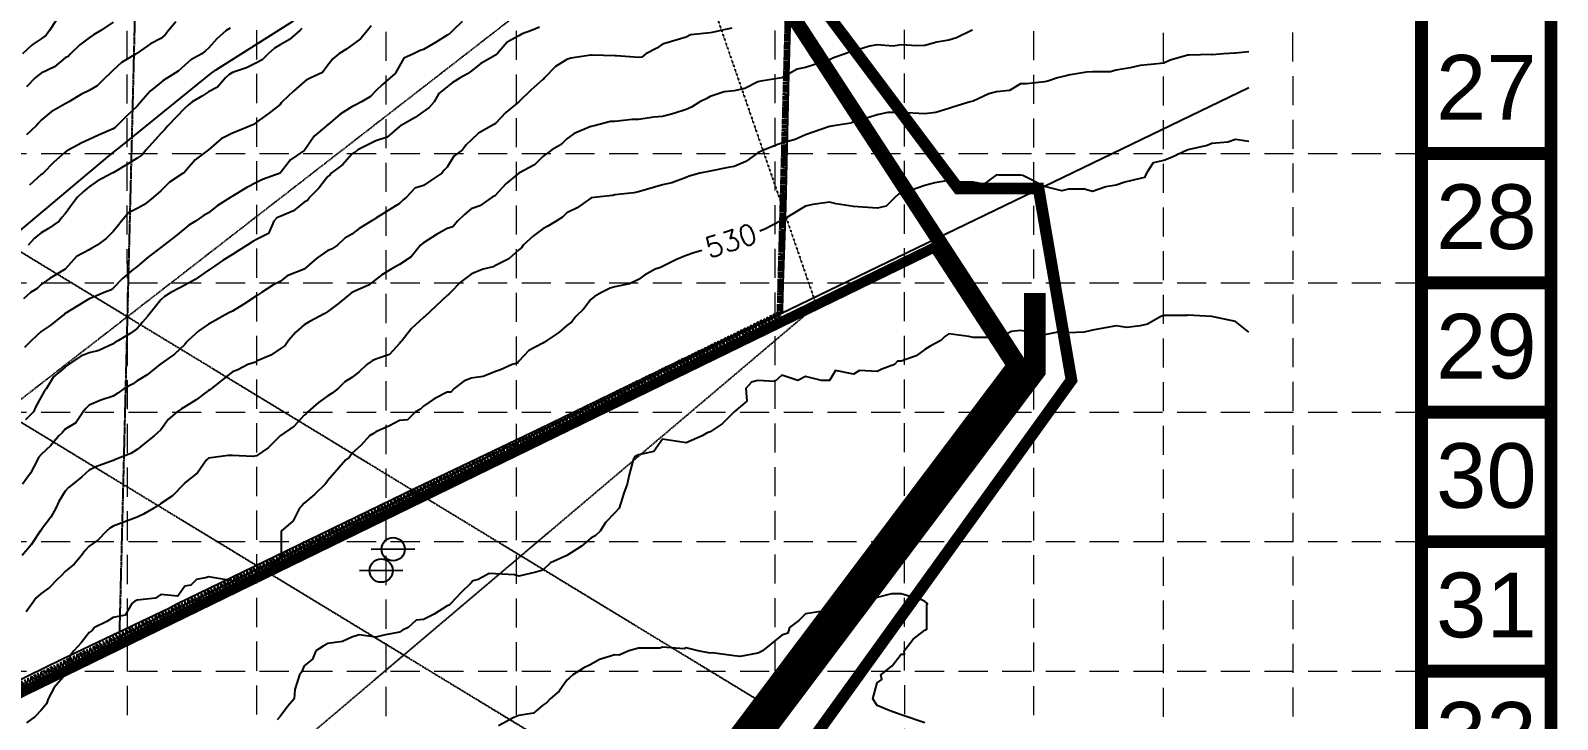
# Model space of a CAD drawing. Header units: inches. Extents: x 8135 to 11700, y -938 to 4760.
# Drawn here: x 10652 to 11700, y 1878 to 2351 of the extents above; entities that cross this region are included whole.
import ezdxf
from ezdxf.enums import TextEntityAlignment as Align

# ---------------------------------------------------------------- set-up
doc = ezdxf.new("R2010")
doc.units = ezdxf.units.IN
doc.header["$MEASUREMENT"] = 0
for name, pattern in [('DASHED', [0.75, 0.5, -0.25]), ('DASHED2', [0.375, 0.25, -0.125]), ('DOT2', [0.125, 0, -0.125]), ('HIDDEN', [0.375, 0.25, -0.125]), ('HIDDEN2', [0.1875, 0.125, -0.0625]), ('PHANTOM', [2.5, 1.25, -0.25, 0.25, -0.25, 0.25, -0.25])]:
    doc.linetypes.add(name, pattern=pattern)
for name, color, linetype in [('537-CONTOUR', 6, 'Continuous'), ('ADJ', 11, 'Continuous'), ('BASE', 7, 'Continuous'), ('BNDY', 1, 'PHANTOM'), ('BNDY-TO-UTRWD', 1, 'PHANTOM'), ('DIM', 4, 'Continuous'), ('EC', 35, 'DASHED'), ('ESMT', 7, 'HIDDEN'), ('ESMT 1022-369', 7, 'HIDDEN'), ('EXCAVATION-LIMITS-W&M', 3, 'DOT2'), ('FENCE', 8, 'FENCELINE3'), ('FINAL-REMEDIATION-2-27-07', 31, 'HIDDEN2'), ('GRID', 254, 'HIDDEN'), ('HATCH-1', 150, 'DASHED2'), ('LIMITS OF DISTURBANCE', 1, 'HIDDEN'), ('PH1-BNDY', 1, 'PHANTOM'), ('PRO-SILT FENCE', 8, 'DASHED2'), ('XELEC', 7, 'DASHED')]:
    doc.layers.add(name, color=color, linetype=linetype)
doc.styles.get("Standard").update_dxf_attribs({"font": 'ARIAL.TTF'})
doc.styles.add('Style-simple', font='simple.shx')
doc.linetypes.add('FENCELINE3', pattern='A,0.8,-0.1,["X",Standard,S=0.1,R=0,X=-0.05,Y=-0.05],-0.1', length=1)

# ---------------------------------------------------------------- blocks, each defined once
blk = doc.blocks.new('pp')
at = {"linetype": 'Continuous'}
blk.add_line((1.87, 0), (-1.87, 0), dxfattribs=at)
blk.add_circle((0, 0), 1, dxfattribs=at)

msp = doc.modelspace()

# ---------------------------------------------------------------- linework, layer by layer
at = {"layer": '537-CONTOUR', "elevation": 537, "flags": 128}
msp.add_lwpolyline([(10625.4, 2198.3), (10691.8, 2253.9), (10702.9, 2263.2), (10703.8, 2263.9), (10718.1, 2275.5), (10775.2, 2321.6), (10778.6, 2324.2), (10832.1, 2358)], dxfattribs=at)
at = {"layer": 'ADJ'}
msp.add_lwpolyline([(11166.2, 2156.8), (11488.1, 2312.2)], dxfattribs=at)
at = {"layer": 'BASE', "const_width": 8.89}
for points in [[(11695.6, -933.2), (11695.6, 4756), (8139.9, 4756), (8139.9, -933.2)], [(11606.7, -844.3), (11606.7, 4667.1), (8228.8, 4667.1), (8228.8, -844.3)]]:
    msp.add_lwpolyline(points, close=True, dxfattribs=at)
for points in [[(11695.6, 2267), (11606.7, 2267)], [(11695.6, 2178.1), (11606.7, 2178.1)], [(11695.6, 2089.2), (11606.7, 2089.2)], [(11695.6, 2000.3), (11606.7, 2000.3)], [(11695.6, 1911.4), (11606.7, 1911.4)]]:
    msp.add_lwpolyline(points, dxfattribs=at)
at = {"layer": 'BNDY', "lineweight": 200}
for p, q in [((11166.2, 2156.8), (11194.1, 3188.8)), ((10596.1, 1878.3), (11166.2, 2156.8))]:
    msp.add_line(p, q, dxfattribs=at)
at = {"layer": 'BNDY-TO-UTRWD'}
for p, q in [((10712.7, 1935.3), (10744.2, 3200)), ((11166.2, 2156.8), (11194.1, 3188.8)), ((10712.7, 1935.3), (11166.2, 2156.8))]:
    msp.add_line(p, q, dxfattribs=at)
at = {"layer": 'DIM', "color": 1, "linetype": 'PHANTOM'}
msp.add_line((10712.7, 1935.3), (10744.2, 3200), dxfattribs=at)
at = {"layer": 'EC', "color": 35, "linetype": 'Continuous'}
for p, q in [((10836.5, 2351.4, 537), (10829.4, 2345.2, 537)), ((10837.9, 2352.9, 537), (10836.5, 2351.4, 537)), ((10819, 2339.3, 537), (10814.6, 2335.4, 537)), ((10822.9, 2341.7, 537), (10819, 2339.3, 537)), ((10829.4, 2345.2, 537), (10822.9, 2341.7, 537)), ((10806.7, 2329.3, 537), (10799.9, 2325.7, 537)), ((10810.6, 2331.4, 537), (10806.7, 2329.3, 537)), ((10814.6, 2335.4, 537), (10810.6, 2331.4, 537)), ((10785.3, 2318.9, 537), (10780, 2312.6, 537)), ((10788, 2321.1, 537), (10785.3, 2318.9, 537)), ((10790.2, 2322.6, 537), (10788, 2321.1, 537)), ((10799.9, 2325.7, 537), (10790.2, 2322.6, 537)), ((10773.7, 2309.4, 537), (10769.7, 2306.5, 537)), ((10780, 2312.6, 537), (10773.7, 2309.4, 537)), ((10757.4, 2298.2, 537), (10745.9, 2285.9, 537)), ((10759.7, 2300.1, 537), (10757.4, 2298.2, 537)), ((10762.5, 2302.4, 537), (10759.7, 2300.1, 537)), ((10769.7, 2306.5, 537), (10762.5, 2302.4, 537)), ((10745.9, 2285.9, 537), (10743.6, 2283.2, 537)), ((10740.9, 2280.7, 537), (10731, 2269.4, 537)), ((10743.6, 2283.2, 537), (10740.9, 2280.7, 537)), ((10728.1, 2266, 537), (10724.7, 2263.7, 537)), ((10731, 2269.4, 537), (10728.1, 2266, 537)), ((10718.2, 2259.7, 537), (10708.2, 2253.7, 537)), ((10724.7, 2263.7, 537), (10718.2, 2259.7, 537)), ((10691.7, 2244, 537), (10687.8, 2240.8, 537)), ((10697.2, 2247.9, 537), (10691.7, 2244, 537)), ((10707.5, 2253.4, 537), (10697.2, 2247.9, 537)), ((10708, 2253.6, 537), (10707.5, 2253.4, 537)), ((10708.2, 2253.7, 537), (10708, 2253.6, 537)), ((10683.8, 2236.9, 537), (10680.1, 2232.1, 537)), ((10687.8, 2240.8, 537), (10683.8, 2236.9, 537)), ((10672.9, 2222.9, 537), (10671.2, 2220.4, 537)), ((10675.4, 2225.5, 537), (10672.9, 2222.9, 537)), ((10680.1, 2232.1, 537), (10675.4, 2225.5, 537)), ((10658.9, 2212.5, 537), (10654.2, 2208.7, 537)), ((10663.8, 2215.5, 537), (10658.9, 2212.5, 537)), ((10671.2, 2220.4, 537), (10663.8, 2215.5, 537)), ((10654.2, 2208.7, 537), (10649.8, 2203.9, 537))]:
    msp.add_line(p, q, dxfattribs=at)
at = {"layer": 'EC', "color": 35, "linetype": 'Continuous', "flags": 128}
for points, elevation in [([(11298.4, 2351.7), (11297.7, 2351.4), (11287.3, 2346.5), (11282.2, 2344.7), (11273.9, 2343.4), (11265.7, 2341.1), (11260.1, 2340.9), (11249.4, 2341.5), (11243.9, 2340.7), (11232.9, 2341.7), (11227.7, 2340.6), (11216.7, 2337.3), (11214.9, 2337.1), (11210.8, 2335.4), (11203, 2332.6), (11200.2, 2331.4), (11183.7, 2326), (11177.9, 2324.8), (11167.4, 2318.9), (11153.1, 2316.7), (11150.9, 2316.1), (11141.9, 2311.6), (11134.7, 2309.9), (11127.9, 2309.2), (11118.2, 2306.2), (11115.9, 2304.7), (11111.2, 2302.4), (11105.3, 2298.8), (11101.7, 2297.2), (11093.2, 2294.5), (11085.4, 2292.3), (11079.5, 2291.8), (11068.9, 2290.3), (11064.7, 2290.2), (11052.7, 2289), (11049.7, 2288.9), (11038.5, 2285.9), (11036.5, 2285.6), (11036.2, 2285.4), (11024.9, 2280.6), (11019.7, 2277.1), (11016, 2273.2), (11009.6, 2269.4), (11003.4, 2264.8), (10997.5, 2259.1), (10986.9, 2253.4), (10977.8, 2246.1), (10970.7, 2238.4), (10969.8, 2237.7), (10968.5, 2236.9), (10960.1, 2231), (10954.2, 2228.9), (10949.6, 2225), (10944.8, 2220.4), (10941.4, 2216.6), (10937.7, 2215.5), (10930.3, 2211.4), (10921.4, 2205.5), (10920.4, 2204.9), (10919.4, 2203.9), (10912.8, 2196), (10904.9, 2190.8), (10902.8, 2189.5), (10899.1, 2187.4), (10892.7, 2183.5), (10888.7, 2180.5), (10883.5, 2176.4), (10872.2, 2171.4), (10863.1, 2164), (10855.7, 2158.3), (10853.6, 2157), (10842.9, 2151.4), (10839.4, 2149.2), (10833.7, 2144.1), (10828.6, 2138.4), (10826.3, 2135), (10822.9, 2132.7), (10816.6, 2128.3), (10806.7, 2124.3), (10805.2, 2123.4), (10800.8, 2121.9), (10793.8, 2118.3), (10790.2, 2117), (10775.7, 2105.4), (10774.6, 2104.5), (10773.7, 2104.1), (10765.2, 2097.8), (10757.4, 2093), (10755.2, 2091.6), (10752.3, 2089.4), (10746, 2084.3), (10740.9, 2077.2), (10738.8, 2075), (10736.5, 2072.9), (10729.7, 2067.8), (10724.7, 2063.7), (10720.3, 2060.8), (10709.2, 2056.4), (10708.5, 2056.1), (10708.2, 2056), (10696.4, 2051.7), (10691.7, 2049.3), (10686.8, 2044.9), (10680.5, 2039.9), (10677.7, 2037.6), (10675.4, 2035), (10671, 2027.8), (10668.8, 2023.4), (10665.5, 2017.1), (10658.9, 2008.4), (10658.5, 2007.8), (10658.1, 2007.4), (10651.9, 1998.1), (10645.7, 1990.9)], 532), ([(10668.9, 2358), (10664.6, 2351.4), (10662.3, 2348.2), (10658.9, 2345.7), (10652.6, 2341.6), (10645.9, 2335.4)], 541), ([(11133, 2353.1), (11125.5, 2351.4), (11119.5, 2350.1), (11118.2, 2349.9), (11104.8, 2348.4), (11101.7, 2346.8), (11085.4, 2342.1), (11081.5, 2339.3), (11074.1, 2335.4), (11071.2, 2333.1), (11068.9, 2332.9), (11054, 2334), (11052.7, 2334.1), (11037.1, 2334.5), (11036.2, 2334.6), (11022.6, 2332.5), (11019.7, 2331.6), (11012, 2326.7), (11004.5, 2318.9), (11004, 2318.3), (11003.4, 2317.8), (10995.2, 2310.7), (10986.9, 2302.4), (10977.8, 2295.2), (10970.7, 2287.6), (10969.7, 2286.9), (10959.1, 2281), (10954.2, 2276), (10950.7, 2272.8), (10948.1, 2269.4), (10942.3, 2265), (10937.7, 2257.6), (10935.6, 2255.4), (10933.9, 2253.4), (10926.3, 2248.4), (10921.4, 2244.9), (10915.3, 2243.1), (10909.8, 2236.9), (10907.1, 2234.8), (10904.9, 2232.7), (10888.7, 2222.5), (10887.4, 2221.7), (10885.5, 2220.4), (10877.2, 2215.4), (10872.2, 2211.6), (10867.4, 2208.7), (10862.3, 2203.9), (10858.3, 2201.3), (10855.7, 2200.4), (10848.1, 2195.1), (10839.4, 2187.4), (10827.7, 2182.8), (10822.9, 2179.1), (10817.9, 2176.4), (10810.2, 2171.4), (10806.7, 2169.1), (10798.1, 2163.5), (10790.2, 2158.7), (10787.7, 2157.4), (10783, 2154.9), (10777.1, 2151.5), (10773.7, 2149.8), (10767, 2145.1), (10759.8, 2138.4), (10758.6, 2137.3), (10757.4, 2135.8), (10750.4, 2129), (10740.9, 2122.4), (10740.7, 2122.1), (10740.4, 2121.9), (10731.6, 2114.9), (10724.7, 2110.8), (10721.5, 2108.6), (10715.8, 2105.4), (10711.4, 2102.3), (10708.2, 2100.2), (10699.9, 2097.4), (10691.7, 2094), (10689.4, 2091.7), (10687.7, 2089.4), (10682.7, 2082), (10675.4, 2077.5), (10673.2, 2075.1), (10671, 2072.9), (10665.4, 2066.4), (10658.9, 2060.1), (10657.1, 2058.2), (10656.3, 2056.4), (10651.6, 2047.4), (10646, 2039.9)], 533), ([(10885.4, 2354.7), (10882.8, 2351.4), (10878.1, 2345.7), (10872.2, 2341.4), (10868.7, 2338.8), (10863.3, 2335.4), (10859.2, 2331.9), (10855.7, 2327.7), (10851.9, 2322.7), (10844.1, 2318.9), (10840.9, 2317.4), (10839.4, 2316.2), (10832, 2309.8), (10824.4, 2302.4), (10823.7, 2301.7), (10822.9, 2300.5), (10814.8, 2294.2), (10806.7, 2288.4), (10805.4, 2287.2), (10802.5, 2285.9), (10793.6, 2282.4), (10790.2, 2281), (10782.5, 2277.1), (10773.7, 2269.4), (10764.5, 2262.5), (10757.4, 2254.4), (10757, 2253.9), (10756.4, 2253.4), (10747, 2247.3), (10740.9, 2241.3), (10736, 2236.9), (10729.8, 2231.8), (10724.7, 2229.1), (10718.8, 2226.3), (10713.9, 2220.4), (10711.4, 2217.2), (10708.2, 2213.3), (10703.5, 2208.6), (10697.2, 2203.9), (10693.7, 2201.9), (10691.7, 2200.7), (10683.1, 2196.1), (10675.4, 2187.4), (10665.1, 2181.4), (10658.9, 2176.9), (10656, 2174.3), (10651.6, 2171.4), (10646.8, 2167.2)], 536), ([(10948, 2357.6), (10941.5, 2351.4), (10939.6, 2349.5), (10937.7, 2348.3), (10929.7, 2343.3), (10921.4, 2338.4), (10919.1, 2337.7), (10914.4, 2335.4), (10907.8, 2332.5), (10904.9, 2327.2), (10902, 2321.9), (10898.4, 2318.9), (10893.2, 2314.3), (10888.7, 2309.9), (10885, 2306.1), (10878.8, 2302.4), (10874.4, 2300.2), (10872.2, 2299), (10864.2, 2293.9), (10855.7, 2286.7), (10855.2, 2286.4), (10854.8, 2285.9), (10846.4, 2278.8), (10839.8, 2269.4), (10839.6, 2269.2), (10839.4, 2269.1), (10830.1, 2262.5), (10822.9, 2253.4), (10810.9, 2249.1), (10806.7, 2247), (10800, 2243.6), (10790.2, 2237.7), (10789.7, 2237.4), (10789, 2236.9), (10779.6, 2231), (10773.7, 2226.2), (10770.1, 2224.1), (10764.9, 2220.4), (10760.2, 2217.6), (10757.4, 2215.5), (10751.1, 2210.2), (10743, 2203.9), (10741.9, 2203), (10740.9, 2202.4), (10732.6, 2195.9), (10724.7, 2189.3), (10723.7, 2188.4), (10722.2, 2187.4), (10714.7, 2181.1), (10708.2, 2174.5), (10706.4, 2173.1), (10702.1, 2171.4), (10694.8, 2168.3), (10691.7, 2167.1), (10675.4, 2157.1), (10674.3, 2156), (10672.8, 2154.9), (10665.1, 2148.8), (10658.9, 2144.6), (10655.6, 2141.8), (10652.1, 2138.4), (10647.3, 2133.7)], 535), ([(11001, 2353.8), (10995.6, 2351.4), (10989.2, 2349.2), (10986.9, 2347.7), (10978.7, 2343.5), (10971.9, 2335.4), (10971.3, 2334.8), (10970.7, 2334.4), (10960.8, 2328.8), (10954.2, 2323.4), (10951.5, 2321.6), (10946.6, 2318.9), (10941.1, 2315.5), (10937.7, 2312.8), (10931.9, 2308.2), (10928.6, 2302.4), (10925.2, 2298.5), (10921.4, 2295.9), (10915.6, 2291.7), (10905.5, 2285.9), (10905.2, 2285.6), (10904.9, 2285.5), (10896.4, 2278.1), (10888.7, 2275.6), (10884.4, 2273.6), (10876.3, 2269.4), (10874.1, 2267.6), (10872.2, 2266.5), (10866, 2259.4), (10858, 2253.4), (10857.1, 2252), (10855.7, 2251.2), (10849.6, 2243.1), (10843.3, 2236.9), (10841.7, 2234.6), (10839.4, 2233.5), (10832.2, 2227.6), (10822.9, 2223.7), (10820.6, 2222.8), (10818.5, 2220.4), (10814.9, 2212), (10806.7, 2207.8), (10804.1, 2206.5), (10800.3, 2203.9), (10794.1, 2200), (10790.2, 2197.6), (10783.9, 2193.7), (10774.9, 2187.4), (10774.2, 2186.9), (10773.7, 2186.7), (10764.5, 2180.5), (10757.4, 2176.4), (10754.1, 2174.6), (10747.9, 2171.4), (10743.6, 2168.8), (10740.9, 2166.4), (10731.9, 2154.9), (10728.5, 2151), (10724.7, 2146.7), (10719.9, 2143.2), (10712, 2138.4), (10709.5, 2137.1), (10708.2, 2136.2), (10698.4, 2131.7), (10691.7, 2130), (10686, 2127.7), (10677.7, 2121.9), (10676.3, 2121.1), (10675.4, 2120.2), (10667.3, 2113.5), (10662.4, 2105.4), (10660.9, 2103.5), (10658.9, 2099.7), (10655.2, 2093.1), (10653.5, 2089.4), (10648, 2084)], 534), ([(10708.2, 2357.2), (10699.7, 2351.4), (10694.8, 2348.4), (10691.7, 2346.3), (10685.3, 2341.7), (10679, 2335.4), (10677.3, 2333.5), (10675.4, 2332.7), (10667.9, 2326.5), (10658.9, 2322.1), (10657.1, 2320.8), (10654.7, 2318.9), (10648.7, 2312.8)], 540), ([(10751.3, 2357.5), (10746.2, 2351.4), (10743.9, 2348.5), (10740.9, 2346), (10734, 2342.2), (10724.7, 2335.8), (10724.5, 2335.6), (10724.1, 2335.4), (10714.1, 2329.5), (10708.2, 2324.1), (10705.6, 2321.5), (10702.8, 2318.9), (10697.2, 2313.4), (10691.7, 2310.3), (10686.6, 2307.6), (10677.8, 2302.4), (10676.3, 2301.5), (10675.4, 2301.1), (10665.7, 2295.6), (10658.9, 2289.8), (10657.1, 2287.7), (10655.3, 2285.9), (10648.8, 2279.7)], 539), ([(10788.5, 2353.1), (10785.8, 2351.4), (10779.5, 2345.7), (10773.7, 2339.3), (10771.7, 2337.4), (10769.1, 2335.4), (10761.6, 2331.2), (10757.4, 2327.7), (10752.8, 2323.5), (10745.5, 2318.9), (10742.6, 2317.2), (10740.9, 2315.8), (10733.6, 2309.8), (10727.2, 2302.4), (10726.1, 2301), (10724.7, 2299.5), (10717.7, 2292.9), (10710.8, 2285.9), (10709.5, 2284.6), (10708.2, 2283.8), (10698.1, 2279.5), (10691.7, 2276.6), (10686.8, 2274.3), (10677.8, 2269.4), (10676.2, 2268.6), (10675.4, 2267.9), (10667.5, 2261.1), (10660.1, 2253.4), (10659.5, 2252.8), (10658.9, 2252.5), (10650.7, 2245.2)], 538), ([(11488.1, 2336.7), (11478.9, 2335.8), (11478.5, 2335.8), (11470.8, 2335.4), (11463.2, 2334.8), (11462.7, 2334.9), (11447.2, 2334.4), (11446.2, 2334.4), (11434, 2331.1), (11429.7, 2328.9), (11420.8, 2328), (11413.4, 2327.4), (11406.5, 2325.8), (11396.9, 2324.2), (11392.8, 2323.1), (11380.7, 2323.1), (11376.7, 2322.8), (11364.2, 2320.7), (11362.7, 2320.4), (11356.8, 2318.9), (11350, 2316.6), (11347.7, 2316.2), (11335.4, 2314.9), (11331.4, 2314.7), (11323.7, 2310.2), (11314.9, 2309.4), (11309.5, 2307.9), (11298.7, 2302.8), (11296.8, 2302.4), (11285.5, 2299.1), (11282.2, 2297.9), (11273.1, 2295), (11265.7, 2294.2), (11249.4, 2295.1), (11240.2, 2295.1), (11232.9, 2293.6), (11227.2, 2291.7), (11216.7, 2288.8), (11214.8, 2287.8), (11202.9, 2285.9), (11200.6, 2285.5), (11200.2, 2285.4), (11183.7, 2279.7), (11176.6, 2276.6), (11167.4, 2274), (11163.9, 2272.9), (11155.6, 2269.4), (11152.3, 2268), (11150.9, 2267.3), (11142.8, 2261.4), (11134.7, 2258), (11130.6, 2257.3), (11118.2, 2254.7), (11111.1, 2253.4), (11103.7, 2251.4), (11101.7, 2250.5), (11092, 2246.7), (11085.4, 2245.5), (11068.9, 2240.6), (11065.9, 2240), (11052.7, 2238.6), (11051.4, 2238.1), (11040.3, 2236.9), (11036.7, 2236.4), (11036.2, 2236.2), (11026.9, 2229.7), (11019.7, 2226.1), (11016.9, 2223.2), (11012.4, 2220.4), (11006.7, 2217.1), (11003.4, 2215.1), (10997, 2210.3), (10989.9, 2203.9), (10988.7, 2202.1), (10986.9, 2200.7), (10980, 2194.5), (10970.7, 2189.9), (10969.1, 2189), (10962.4, 2187.4), (10956.5, 2185.2), (10954.2, 2184.1), (10946.7, 2178.6), (10939.9, 2171.4), (10938.8, 2170.3), (10937.7, 2169.3), (10922.2, 2154.9), (10921.8, 2154.6), (10921.4, 2154.3), (10913.2, 2146.7), (10906.6, 2138.4), (10905.8, 2137.5), (10904.9, 2136.5), (10898, 2128.9), (10888.7, 2125.6), (10886, 2124.6), (10882.5, 2121.9), (10877.1, 2117), (10872.2, 2113.1), (10867.4, 2110.2), (10862.8, 2105.4), (10858.7, 2102.4), (10855.7, 2100.4), (10849.2, 2095.8), (10841.9, 2089.4), (10840.7, 2088.2), (10839.4, 2087.1), (10832.6, 2079.7), (10822.9, 2072.9), (10814.8, 2064.7), (10806.7, 2059.2), (10804.1, 2058.9), (10790.2, 2059.5), (10787.2, 2059.4), (10773.7, 2057.7), (10773.1, 2057), (10772.3, 2056.4), (10766.2, 2047.5), (10757.4, 2040.7), (10757.1, 2040.2), (10756.7, 2039.9), (10749, 2031.8), (10740.9, 2026.5), (10739.3, 2025.1), (10736.1, 2023.4), (10729, 2019.1), (10724.7, 2017.2), (10708.2, 2011), (10706, 2009.5), (10703.7, 2007.4), (10697.7, 2001.4), (10691.7, 1997.3), (10688.7, 1994), (10686.5, 1990.9), (10681.4, 1984.9), (10675.4, 1979.9), (10672.8, 1977), (10669.9, 1974.4), (10664.6, 1968.8), (10658.9, 1964.7), (10655.3, 1961.6), (10652.6, 1957.9), (10648.5, 1952)], 531), ([(11488.1, 2275.2), (11478.9, 2276.5), (11473.7, 2274.7), (11462.7, 2273.9), (11459.6, 2272.5), (11446.2, 2269.4), (11435, 2264.2), (11429.7, 2262.1), (11422.4, 2260.6), (11417.9, 2253.4), (11416.4, 2250.4), (11413.4, 2249.7), (11403, 2247.3), (11396.9, 2245.2), (11389.9, 2244.1), (11380.7, 2240.8), (11375.2, 2242.4), (11364.2, 2242.4), (11359.8, 2241.3), (11347.7, 2244.3), (11333, 2251.8), (11331.4, 2252), (11316.3, 2252), (11314.9, 2252.2), (11306.1, 2245.8), (11298.7, 2247.2), (11288.1, 2247.5), (11282.2, 2248.3), (11272.4, 2246.7), (11265.7, 2244.9), (11259.7, 2243), (11249.4, 2239.3), (11247.5, 2238.9), (11245.3, 2236.9), (11239.1, 2230.7), (11232.9, 2229.3), (11216.7, 2230.6), (11204.7, 2232.4), (11200.2, 2233.5), (11188.7, 2231.9), (11183.7, 2230.8), (11167.4, 2221), (11167, 2220.8), (11166.2, 2220.4), (11156.2, 2215.2), (11152.4, 2213.6)], 530), ([(11112.5, 2200.4), (11106.9, 2198.7), (11101.7, 2196.9), (11095.1, 2194.1), (11085.4, 2189.4), (11084.2, 2188.6), (11080.5, 2187.4), (11073.2, 2183.3), (11068.9, 2180.4), (11062.8, 2177.4), (11052.7, 2175.4), (11049.6, 2174.4), (11043.5, 2171.4), (11038.8, 2168.8), (11036.2, 2166.7), (11031.2, 2159.9), (11025.9, 2154.9), (11023.2, 2151.4), (11019.7, 2148.7), (11014.3, 2143.9), (11006.1, 2138.4), (11004.5, 2137.3), (11003.4, 2136.7), (10993.8, 2131.6), (10986.9, 2124.3), (10985.9, 2123), (10982.3, 2121.9), (10974.2, 2118.3), (10970.7, 2117.3), (10962.4, 2113.7), (10954.2, 2112.6), (10949, 2110.6), (10942.4, 2105.4), (10940.2, 2102.9), (10937.7, 2103), (10928.6, 2098.4), (10921.4, 2093.4), (10919.4, 2091.4), (10915.9, 2089.4), (10910.3, 2084.1), (10904.9, 2083.6), (10898, 2079.9), (10888.7, 2075.7), (10887.1, 2074.5), (10884.2, 2072.9), (10878.5, 2066.6), (10872.2, 2060.9), (10870.4, 2058.1), (10868, 2056.4), (10855.7, 2042.3), (10854.7, 2040.9), (10853.9, 2039.9), (10846.6, 2032.6), (10839.4, 2026.7), (10837.9, 2025), (10836.1, 2023.4), (10831.9, 2014.7), (10823.7, 2007.4), (10823.6, 2006.7), (10823.6, 1990.9), (10823.5, 1990.3), (10822.9, 1989.6), (10814.8, 1982.7), (10809, 1974.4), (10807.6, 1973.5), (10806.7, 1972.6), (10791.1, 1973.4), (10790.2, 1973.4), (10784.7, 1974.4), (10773.7, 1976.1), (10772.5, 1975.6), (10765.5, 1974.4), (10761.5, 1970.3), (10757.4, 1969.7), (10752.6, 1962.8), (10740.9, 1964), (10737.4, 1961.5), (10724.7, 1960.2), (10723.1, 1959.5), (10721, 1957.9), (10716.4, 1949.7), (10708.2, 1948.3), (10704, 1945.5), (10695.5, 1941.4), (10693.9, 1939.2), (10691.7, 1938), (10686.3, 1930.7), (10681.2, 1925.4), (10678.7, 1922.1), (10675.4, 1908.9), (10667.7, 1900.1), (10663.7, 1892.4), (10662.5, 1888.9), (10658.9, 1884.6), (10654.8, 1880.1), (10648.8, 1875.9)], 530), ([(11488.1, 2144.2), (11478.9, 2151.6), (11462.7, 2154.9), (11446.2, 2155.9), (11445.5, 2155.6), (11429.7, 2155.6), (11429.1, 2155.5), (11427.6, 2154.9), (11418.6, 2149.7), (11413.4, 2148.5), (11404.3, 2147.5), (11396.9, 2148.5), (11380.7, 2145.6), (11375, 2144.1), (11364.2, 2143.7), (11358.2, 2144.4), (11347.7, 2142.3), (11342.6, 2143.6), (11331.4, 2145.4), (11325.1, 2144.7), (11314.9, 2139.6), (11312.9, 2140.5), (11298.7, 2140.5), (11295.9, 2141.2), (11282.2, 2143.1), (11279.4, 2141.2), (11276.7, 2138.4), (11269.3, 2134.7), (11265.7, 2132.4), (11259.7, 2128), (11249.4, 2124.3), (11246.9, 2124.4), (11244.7, 2121.9), (11236.1, 2118.7), (11232.9, 2117.1), (11220.7, 2117.8), (11216.7, 2115.3), (11204.3, 2117.8), (11200.2, 2110.9), (11194.7, 2110.9), (11183.7, 2113.7), (11178.3, 2110.9), (11167.4, 2114.6), (11162.6, 2110.3), (11150.9, 2110.9), (11146.5, 2109.9), (11142.8, 2105.4), (11143.5, 2096.7), (11134.7, 2089.4), (11126.4, 2081.2), (11118.2, 2075.7), (11116.1, 2075), (11112.7, 2072.9), (11101.7, 2068.2), (11085.4, 2070.6), (11079.6, 2062.2), (11068.9, 2059.9), (11066.6, 2058.8), (11065.4, 2056.4), (11062.6, 2046.3), (11061.3, 2039.9), (11058.9, 2033.6), (11055.7, 2023.4), (11052.7, 2020), (11046.4, 2013.5), (11042.6, 2007.4), (11039.3, 2004.3), (11036.2, 2002.8), (11029.9, 1997.2), (11019.7, 1990.9), (11008.5, 1985.8), (11003.4, 1980.7), (10998.5, 1979.3), (10986.9, 1976.6), (10983.8, 1977.6), (10970.7, 1978.2), (10966.5, 1978.5), (10958.9, 1974.4), (10955.3, 1973.3), (10954.2, 1971.9), (10946.9, 1965.2), (10940.2, 1957.9), (10938.9, 1956.7), (10937.7, 1956.2), (10928.8, 1950.5), (10921.4, 1946.9), (10916.4, 1946.4), (10910.9, 1941.4), (10906.9, 1939.5), (10904.9, 1938.2), (10894.1, 1936.1), (10888.7, 1934.7), (10877.3, 1936.4), (10872.2, 1934.7), (10865.8, 1931.6), (10855.7, 1930.4), (10852.4, 1928.6), (10847.5, 1925.4), (10845.2, 1919.5), (10839.4, 1915.1), (10837.7, 1910.7), (10836.3, 1908.9), (10833.1, 1898.7), (10832.5, 1892.4), (10828.1, 1887.2), (10822.9, 1880.3), (10820.9, 1878)], 529), ([(11265.7, 1875.9), (11249.4, 1881.4), (11241.2, 1884.2), (11232.9, 1887.7), (11230, 1892.4), (11232.9, 1903.4), (11236.2, 1905.6), (11235.3, 1908.9), (11243.2, 1915.1), (11249.4, 1923.1), (11251.7, 1923.1), (11251.5, 1925.4), (11257.5, 1933.4), (11265.7, 1939.4), (11267, 1940.1), (11266.9, 1941.4), (11266.9, 1956.6), (11267.5, 1957.9), (11265.7, 1959.2), (11263.4, 1960.3), (11249.4, 1964.5), (11242.8, 1964.5), (11232.9, 1962), (11230, 1960.9), (11216.7, 1957.9), (11200.2, 1953.2), (11183.7, 1950.8), (11179, 1946.1), (11172.8, 1941.4), (11171.5, 1937.4), (11167.4, 1936.1), (11154.2, 1925.4), (11152.2, 1924.1), (11150.9, 1923.8), (11138.7, 1921.3), (11134.7, 1921.9), (11119.5, 1924), (11118.2, 1923.8), (11109.9, 1925.4), (11101.7, 1927.4), (11100.3, 1926.7), (11085.4, 1927.9), (11083.6, 1927.2), (11068.9, 1927.2), (11062.4, 1925.4), (11055.7, 1922.3), (11052.7, 1922.5), (11042.2, 1919.4), (11036.2, 1916), (11031.5, 1913.6), (11023.8, 1908.9), (11021.7, 1906.8), (11019.7, 1905.2), (11014.5, 1897.7), (11008.3, 1892.4), (11006.1, 1889.7), (11003.4, 1887.9), (10996.8, 1882.5), (10986.9, 1880.8), (10983.4, 1879.5), (10972.8, 1873.8)], 528)]:
    msp.add_lwpolyline(points, dxfattribs=dict(at, elevation=elevation))
at = {"layer": 'ESMT'}
for points in [[(11168.6, 1880.7), (10916.7, 2034)], [(11061.6, 1828.7), (10809.7, 1982)]]:
    msp.add_lwpolyline(points, dxfattribs=at)
at = {"layer": 'ESMT 1022-369'}
msp.add_lwpolyline([(10809.7, 1982), (9490.7, 2784.6), (9493.6, 2899.9), (10916.7, 2034)], close=True, dxfattribs=at)
at = {"layer": 'EXCAVATION-LIMITS-W&M', "flags": 128}
msp.add_lwpolyline([(9041.3, 1759.1), (9109.5, 1482.1, 0.512452), (9260.1, 1421.5), (9656.1, 1672.4), (9998.4, 1798.9), (10191.9, 1827.1), (10452.4, 1948.7), (11093.3, 2446.1), (11191.2, 2162.5), (9973.6, 1130.5), (9545.9, 1031), (8620.6, 1114.8, -0.363359), (8552.6, 1183.1), (8481.2, 2008), (8481.8, 2302.1), (8479.1, 2341.6), (8500.6, 2941.2), (8907.9, 3139.2), (8912, 3253.8), (9234.3, 3057.7), (9245.9, 3030.3), (9277.4, 2993.8), (9308.4, 2975.2), (9434.3, 2920.7), (9366.5, 2702), (9095.1, 2301.5), (9081.8, 2123.2), (9040.3, 1945)], format="xyb", close=True, dxfattribs=at)
at = {"layer": 'FENCE', "flags": 128}
msp.add_lwpolyline([(9679.3, 3226.3), (9761, 3224.8), (9818.4, 3223.7), (10012.6, 3218.3), (10154, 3214.8), (10261.6, 3212.3), (10368.7, 3209.4), (10471, 3206.9), (10598.6, 3203.6), (10744.7, 3199.9), (10901.3, 3195.6), (11057.3, 3191.5), (11134.9, 3189.5), (11193.6, 3188.1), (11191.6, 3087.6), (11187.8, 2938), (11183.3, 2782.9), (11179.7, 2632.6), (11176.3, 2481.4), (11172.3, 2331.8), (11169.9, 2230), (11167.4, 2158), (11088.9, 2120.5), (11000.8, 2077.5), (10916, 2037), (10842.6, 2001.4), (10751.6, 1957.1), (10746.4, 1954.4), (10673.1, 1919.4), (10649.6, 1908), (10597.6, 1882.2), (10511.4, 1785), (10416.4, 1678.4), (10320.8, 1570), (10207.7, 1442.3), (10110.1, 1332.4), (10053.5, 1268.1), (9904.7, 1273.1), (9747.3, 1277.9), (9590, 1282.7), (9441.5, 1288), (9338.5, 1291.6), (9306.7, 1333.7), (9250.9, 1408.8), (9228.3, 1442.4), (9210.1, 1440.7)], dxfattribs=at)
at = {"layer": 'FINAL-REMEDIATION-2-27-07', "const_width": 10}
msp.add_lwpolyline([(9974.2, 1119.8), (10863, 1499.2), (11331.2, 2121.2), (11123.6, 2440), (10961.8, 2653.2), (10894.8, 2997.9), (10516.2, 3262.7)], dxfattribs=at)
at = {"layer": 'GRID', "color": 252, "linetype": 'HIDDEN', "lineweight": 0, "ltscale": 80}
for p, q in [((10718.2, -488.8), (10717.8, 4667.1)), ((10807, -488.4), (10806.7, 4667.1)), ((10895.8, -489.5), (10895.5, 4667.1)), ((10985.5, -488.7), (10984.8, 4669.1)), ((11162.9, -488.5), (11162.6, 4669.1)), ((11252, -488.2), (11251.5, 4669.1)), ((11340.7, -489), (11340.4, 4669.1)), ((11429.8, -490.1), (11429.3, 4669.1)), ((11518.7, -489.9), (11518.2, 4669.1)), ((8228.8, 2267), (11606.7, 2267)), ((8228.8, 2178.1), (11606.7, 2178.1)), ((8228.8, 2089.2), (11606.7, 2089.2)), ((8228.8, 2000.3), (11606.7, 2000.3)), ((8228.8, 1911.4), (11606.7, 1911.4))]:
    msp.add_line(p, q, dxfattribs=at)
at = {"layer": 'HATCH-1', "const_width": 7, "flags": 128}
msp.add_lwpolyline([(8977, 897.4), (9106.2, 1253.3), (9096, 1522.6), (9209.4, 1497.2), (9223.4, 1506.1), (9334.2, 1285.7), (10055.7, 1263.1), (10599.2, 1874.3), (11272.3, 2202.5), (11325.1, 2121.4), (10859.8, 1503.2), (9972.6, 1124.5)], close=True, dxfattribs=at)
at = {"layer": 'LIMITS OF DISTURBANCE', "color": 1, "ltscale": 150, "const_width": 8}
msp.add_lwpolyline([(10027.6, 1095.5), (10890.9, 1451.1), (11366.3, 2111.3), (11343.7, 2243), (11288.5, 2243), (11122, 2465), (11119.7, 2475.7), (11226.5, 2528.1), (11273, 2597.3), (11272, 2651.7), (11246.3, 2826), (11207.7, 3010.9), (11204.8, 3193.8), (11193.9, 3198.1), (10907.1, 3205)], dxfattribs=at)
at = {"layer": 'PH1-BNDY'}
for p, q in [((11166.2, 2156.8), (11194.1, 3188.8)), ((10596.1, 1878.3), (11166.2, 2156.8))]:
    msp.add_line(p, q, dxfattribs=at)
at = {"layer": 'PRO-SILT FENCE', "color": 200, "const_width": 15}
msp.add_lwpolyline([(8527.5, 1154), (8569.6, 1127), (8957.8, 877.6), (9977.3, 1110.2), (10869.4, 1491), (11341.2, 2117.9), (11341.2, 2171.2)], dxfattribs=at)

# ---------------------------------------------------------------- block references
at = {"layer": 'XELEC', "xscale": 8.000000000000068, "yscale": 8, "zscale": 8, "rotation": 0.330186085488868}
for p in [(10900.5, 1995.1), (10892.3, 1980.4)]:
    msp.add_blockref('pp', p, dxfattribs=at)

# ---------------------------------------------------------------- texts
at = {"layer": 'BASE'}
for s, p in [('27', (11651.2, 2312.4)), ('28', (11651.2, 2223.5)), ('29', (11651.2, 2134.6)), ('30', (11651.2, 2045.7)), ('31', (11651.2, 1956.8)), ('32', (11651.2, 1867.9))]:
    msp.add_text(s, height=44.45, dxfattribs=at).set_placement(p, align=Align.MIDDLE_CENTER)
at = {"layer": 'EC', "color": 35, "style": 'Style-simple'}
msp.add_text('530', height=14, rotation=18.339, dxfattribs=at).set_placement((11132.4, 2207, 530), align=Align.MIDDLE_CENTER)

doc.saveas('drawing.dxf')
